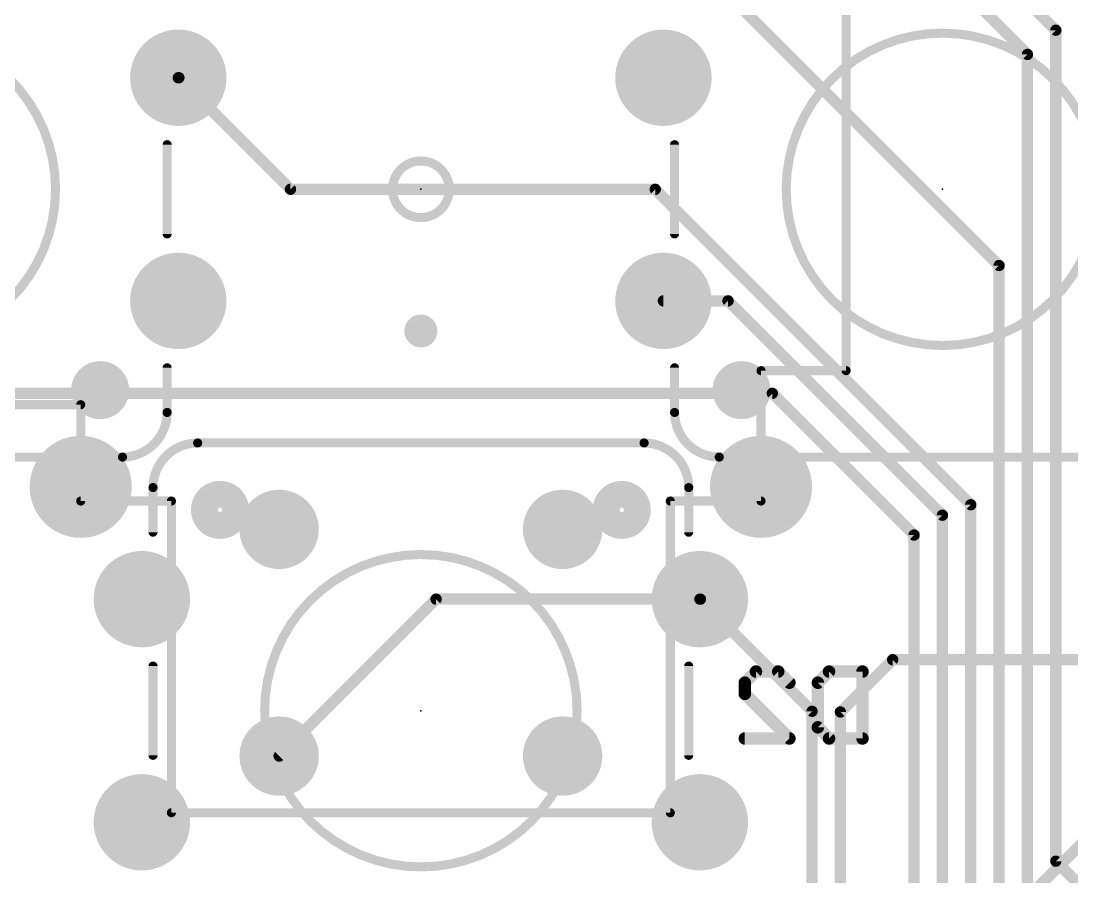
# Model space of a CAD drawing. Extents: x -12 to 110, y -16 to 66.
# Drawn here: x 10.73 to 34.27, y 15.83 to 35.01 of the extents above; entities that cross this region are included whole.
import ezdxf

# ---------------------------------------------------------------- set-up
doc = ezdxf.new("R2010")
doc.units = 0
for name, color, linetype in [('1', 12, 'CONTINUOUS'), ('16', 132, 'CONTINUOUS'), ('17', 110, 'CONTINUOUS'), ('18', 110, 'CONTINUOUS'), ('22', 40, 'CONTINUOUS'), ('24', 53, 'CONTINUOUS')]:
    doc.layers.add(name, color=color, linetype=linetype)

# ---------------------------------------------------------------- blocks, each defined once
blk = doc.blocks.new('ROUNDP')
at = {"const_width": 0.5}
blk.add_lwpolyline([(0, -0.25, 1), (0, 0.25, 1), (0, -0.25)], format="xyb", dxfattribs=at)
blk = doc.blocks.new('ROUNDV')
at = {"const_width": 0.5}
blk.add_lwpolyline([(0, -0.25, 1), (0, 0.25, 1), (0, -0.25)], format="xyb", dxfattribs=at)

msp = doc.modelspace()

# ---------------------------------------------------------------- linework, layer by layer
at = {"layer": '1', "const_width": 0.254}
for points in [[(33.909, 34.8076), (25.5366, 43.18)], [(33.274, 34.2644), (27.9144, 39.624)], [(32.639, 29.5346), (25.4976, 36.676)], [(33.909, 16.1866), (33.909, 34.8076)], [(33.274, 11.7399), (33.274, 34.2644)], [(14.251, 33.742), (14.264, 33.742)], [(14.264, 33.742), (16.764, 31.242)], [(24.9352, 31.242), (16.764, 31.242)], [(32.004, 24.1732), (24.9352, 31.242)], [(32.639, 11.4809), (32.639, 29.5346)], [(25.119, 28.742), (26.5666, 28.742)], [(26.5666, 28.742), (31.369, 23.9396)], [(27.559, 26.67), (9.6054, 26.67)], [(30.734, 23.495), (27.559, 26.67)], [(32.004, 11.2523), (32.004, 24.1732)], [(31.369, 23.9396), (31.369, 10.9266)], [(30.734, 10.5749), (30.734, 23.495)], [(20.026, 22.058), (16.51, 18.542)], [(25.935, 22.058), (20.026, 22.058)], [(25.948, 22.058), (25.935, 22.058)], [(35.6176, 14.478), (33.909, 16.1866)]]:
    msp.add_lwpolyline(points, dxfattribs=at)
at = {"layer": '1', "const_width": 0.127}
for points in [[(33.9725, 34.8076, 1), (33.8455, 34.8076)], [(33.8641, 34.7627, 1), (33.9539, 34.8525)], [(33.3375, 34.2644, 1), (33.2105, 34.2644)], [(33.2291, 34.2195, 1), (33.3189, 34.3093)], [(14.251, 33.8055, 1), (14.251, 33.6785)], [(14.3089, 33.7869, 1), (14.2191, 33.6971)], [(14.264, 33.6785, 1), (14.264, 33.8055)], [(16.764, 31.3055, 1), (16.764, 31.1785)], [(16.7191, 31.1971, 1), (16.8089, 31.2869)], [(24.9801, 31.2869, 1), (24.8903, 31.1971)], [(24.9352, 31.1785, 1), (24.9352, 31.3055)], [(32.7025, 29.5346, 1), (32.5755, 29.5346)], [(32.5941, 29.4897, 1), (32.6839, 29.5795)], [(25.119, 28.8055, 1), (25.119, 28.6785)], [(26.6115, 28.7869, 1), (26.5217, 28.6971)], [(26.5666, 28.6785, 1), (26.5666, 28.8055)], [(27.6039, 26.7149, 1), (27.5141, 26.6251)], [(27.559, 26.6065, 1), (27.559, 26.7335)], [(32.0675, 24.1732, 1), (31.9405, 24.1732)], [(31.9591, 24.1283, 1), (32.0489, 24.2181)], [(31.4325, 23.9396, 1), (31.3055, 23.9396)], [(31.3241, 23.8947, 1), (31.4139, 23.9845)], [(30.7975, 23.495, 1), (30.6705, 23.495)], [(30.6891, 23.4501, 1), (30.7789, 23.5399)], [(20.026, 22.1215, 1), (20.026, 21.9945)], [(20.0709, 22.0131, 1), (19.9811, 22.1029)], [(25.935, 22.1215, 1), (25.935, 21.9945)], [(25.935, 21.9945, 1), (25.935, 22.1215)], [(25.948, 21.9945, 1), (25.948, 22.1215)], [(16.4651, 18.5869, 1), (16.5549, 18.4971)], [(33.9539, 16.2315, 1), (33.8641, 16.1417)], [(33.8455, 16.1866, 1), (33.9725, 16.1866)]]:
    msp.add_lwpolyline(points, format="xyb", dxfattribs=at)
at = {"layer": '16', "const_width": 0.254}
for points in [[(28.448, 19.545), (25.935, 22.058)], [(30.2539, 20.701), (29.083, 19.5301)], [(40.005, 20.701), (30.2539, 20.701)], [(28.448, 12.065), (28.448, 19.545)], [(29.083, 19.5301), (29.083, 11.811)], [(34.798, 16.891), (32.512, 14.605)]]:
    msp.add_lwpolyline(points, dxfattribs=at)
at = {"layer": '16', "const_width": 0.127}
for points in [[(25.9799, 22.1029, 1), (25.8901, 22.0131)], [(30.2539, 20.7645, 1), (30.2539, 20.6375)], [(30.2988, 20.6561, 1), (30.209, 20.7459)], [(28.5115, 19.545, 1), (28.3845, 19.545)], [(28.4031, 19.5001, 1), (28.4929, 19.5899)], [(29.1465, 19.5301, 1), (29.0195, 19.5301)], [(29.0381, 19.575, 1), (29.1279, 19.4852)]]:
    msp.add_lwpolyline(points, format="xyb", dxfattribs=at)
at = {"layer": '22'}
for points, const_width in [([(29.21, 27.178), (29.21, 35.306)], 0.2032), ([(14.001, 30.242), (14.001, 32.242)], 0.2032), ([(25.369, 32.242), (25.369, 30.242)], 0.2032), ([(14.001, 26.242), (14.001, 27.242)], 0.2032), ([(25.369, 27.242), (25.369, 26.242)], 0.2032), ([(27.305, 27.178), (27.305, 24.257)], 0.2032), ([(27.305, 27.178), (29.21, 27.178)], 0.2032), ([(12.065, 26.416), (8.509, 26.416)], 0.2032), ([(12.065, 26.416), (12.065, 24.257)], 0.2032), ([(24.685, 25.558), (14.685, 25.558)], 0.2032), ([(3.001, 25.242), (13.001, 25.242)], 0.2032), ([(26.369, 25.242), (36.369, 25.242)], 0.2032), ([(13.685, 24.558), (13.685, 23.558)], 0.2032), ([(25.685, 23.558), (25.685, 24.558)], 0.2032), ([(14.097, 24.257), (12.065, 24.257)], 0.2032), ([(14.097, 17.272), (14.097, 24.257)], 0.2032), ([(27.305, 24.257), (25.273, 24.257)], 0.2032), ([(25.273, 17.272), (25.273, 24.257)], 0.2032), ([(13.685, 20.558), (13.685, 18.558)], 0.2032), ([(25.685, 18.558), (25.685, 20.558)], 0.2032), ([(26.9412, 20.1856), (27.1912, 20.4356)], 0.2794), ([(27.1912, 20.4356), (27.6912, 20.4356)], 0.2794), ([(27.6912, 20.4356), (27.9411, 20.1856)], 0.2794), ([(28.5784, 20.1856), (28.8284, 20.4356)], 0.2794), ([(28.8284, 20.4356), (29.5783, 20.4356)], 0.2794), ([(29.5783, 20.4356), (29.5783, 18.9357)], 0.2794), ([(26.9412, 19.9356), (26.9412, 20.1856)], 0.2794), ([(28.5784, 19.1857), (28.5784, 20.1856)], 0.2794), ([(27.9411, 18.9357), (26.9412, 19.9356)], 0.2794), ([(28.8284, 18.9357), (28.5784, 19.1857)], 0.2794), ([(26.9412, 18.9357), (27.9411, 18.9357)], 0.2794), ([(29.5783, 18.9357), (28.8284, 18.9357)], 0.2794), ([(25.273, 17.272), (14.097, 17.272)], 0.2032)]:
    msp.add_lwpolyline(points, dxfattribs=dict(at, const_width=const_width))
for points, const_width in [([(8.001, 27.742, 1), (8.001, 34.742, 1), (8.001, 27.742)], 0.2032), ([(31.369, 27.742, 1), (31.369, 34.742, 1), (31.369, 27.742)], 0.2032), ([(14.0518, 32.242, 1), (13.9502, 32.242)], 0.1016), ([(25.4198, 32.242, 1), (25.3182, 32.242)], 0.1016), ([(19.685, 30.607, 1), (19.685, 31.877, 1), (19.685, 30.607)], 0.2032), ([(13.9502, 30.242, 1), (14.0518, 30.242)], 0.1016), ([(25.3182, 30.242, 1), (25.4198, 30.242)], 0.1016), ([(12.501, 26.442, 1), (12.501, 27.042, 1), (12.501, 26.442)], 0.7), ([(14.0518, 27.242, 1), (13.9502, 27.242)], 0.1016), ([(25.4198, 27.242, 1), (25.3182, 27.242)], 0.1016), ([(26.869, 26.442, 1), (26.869, 27.042, 1), (26.869, 26.442)], 0.7), ([(27.3558, 27.178, 1), (27.2542, 27.178)], 0.1016), ([(27.305, 27.2288, 1), (27.305, 27.1272)], 0.1016), ([(29.1592, 27.178, 1), (29.2608, 27.178)], 0.1016), ([(29.21, 27.1272, 1), (29.21, 27.2288)], 0.1016), ([(12.1158, 26.416, 1), (12.0142, 26.416)], 0.1016), ([(12.065, 26.3652, 1), (12.065, 26.4668)], 0.1016), ([(13.001, 25.242, 0.4142), (14.001, 26.242)], 0.2032), ([(14.0518, 26.242, 1), (13.9502, 26.242)], 0.1016), ([(13.9502, 26.242, 1), (14.0518, 26.242)], 0.1016), ([(25.369, 26.242, 0.4142), (26.369, 25.242)], 0.2032), ([(25.4198, 26.242, 1), (25.3182, 26.242)], 0.1016), ([(25.3182, 26.242, 1), (25.4198, 26.242)], 0.1016), ([(14.685, 25.558, 0.4142), (13.685, 24.558)], 0.2032), ([(14.685, 25.6088, 1), (14.685, 25.5072)], 0.1016), ([(14.685, 25.5072, 1), (14.685, 25.6088)], 0.1016), ([(25.685, 24.558, 0.4142), (24.685, 25.558)], 0.2032), ([(24.685, 25.6088, 1), (24.685, 25.5072)], 0.1016), ([(24.685, 25.5072, 1), (24.685, 25.6088)], 0.1016), ([(13.001, 25.2928, 1), (13.001, 25.1912)], 0.1016), ([(13.001, 25.1912, 1), (13.001, 25.2928)], 0.1016), ([(26.369, 25.2928, 1), (26.369, 25.1912)], 0.1016), ([(26.369, 25.1912, 1), (26.369, 25.2928)], 0.1016), ([(13.7358, 24.558, 1), (13.6342, 24.558)], 0.1016), ([(13.6342, 24.558, 1), (13.7358, 24.558)], 0.1016), ([(15.185, 23.758, 1), (15.185, 24.358, 1), (15.185, 23.758)], 0.7), ([(24.185, 23.758, 1), (24.185, 24.358, 1), (24.185, 23.758)], 0.7), ([(25.7358, 24.558, 1), (25.6342, 24.558)], 0.1016), ([(25.6342, 24.558, 1), (25.7358, 24.558)], 0.1016), ([(12.065, 24.3078, 1), (12.065, 24.2062)], 0.1016), ([(12.0142, 24.257, 1), (12.1158, 24.257)], 0.1016), ([(14.1478, 24.257, 1), (14.0462, 24.257)], 0.1016), ([(14.097, 24.2062, 1), (14.097, 24.3078)], 0.1016), ([(25.273, 24.3078, 1), (25.273, 24.2062)], 0.1016), ([(25.3238, 24.257, 1), (25.2222, 24.257)], 0.1016), ([(27.2542, 24.257, 1), (27.3558, 24.257)], 0.1016), ([(27.305, 24.2062, 1), (27.305, 24.3078)], 0.1016), ([(13.6342, 23.558, 1), (13.7358, 23.558)], 0.1016), ([(25.6342, 23.558, 1), (25.7358, 23.558)], 0.1016), ([(19.685, 16.058, 1), (19.685, 23.058, 1), (19.685, 16.058)], 0.2032), ([(13.7358, 20.558, 1), (13.6342, 20.558)], 0.1016), ([(25.7358, 20.558, 1), (25.6342, 20.558)], 0.1016), ([(27.1912, 20.5054, 1), (27.1912, 20.3657)], 0.1397), ([(27.2406, 20.3862, 1), (27.1418, 20.485)], 0.1397), ([(27.7406, 20.485, 1), (27.6418, 20.3862)], 0.1397), ([(27.6912, 20.3657, 1), (27.6912, 20.5054)], 0.1397), ([(28.8284, 20.5054, 1), (28.8284, 20.3657)], 0.1397), ([(28.8778, 20.3862, 1), (28.779, 20.485)], 0.1397), ([(29.6482, 20.4356, 1), (29.5085, 20.4356)], 0.1397), ([(29.5783, 20.3657, 1), (29.5783, 20.5054)], 0.1397), ([(26.8918, 20.235, 1), (26.9906, 20.1362)], 0.1397), ([(27.0111, 20.1856, 1), (26.8714, 20.1856)], 0.1397), ([(27.8918, 20.1362, 1), (27.9905, 20.235)], 0.1397), ([(28.6482, 20.1856, 1), (28.5085, 20.1856)], 0.1397), ([(28.529, 20.235, 1), (28.6278, 20.1362)], 0.1397), ([(26.9906, 19.985, 1), (26.8918, 19.8862)], 0.1397), ([(26.8714, 19.9356, 1), (27.0111, 19.9356)], 0.1397), ([(28.6278, 19.2351, 1), (28.529, 19.1363)], 0.1397), ([(26.9412, 19.0055, 1), (26.9412, 18.8659)], 0.1397), ([(27.9411, 18.8659, 1), (27.9411, 19.0055)], 0.1397), ([(28.5085, 19.1857, 1), (28.6482, 19.1857)], 0.1397), ([(28.8284, 19.0055, 1), (28.8284, 18.8659)], 0.1397), ([(29.5783, 18.8659, 1), (29.5783, 19.0055)], 0.1397), ([(27.8918, 18.8863, 1), (27.9905, 18.9851)], 0.1397), ([(28.779, 18.8863, 1), (28.8778, 18.9851)], 0.1397), ([(29.5085, 18.9357, 1), (29.6482, 18.9357)], 0.1397), ([(13.6342, 18.558, 1), (13.7358, 18.558)], 0.1016), ([(25.6342, 18.558, 1), (25.7358, 18.558)], 0.1016), ([(14.097, 17.3228, 1), (14.097, 17.2212)], 0.1016), ([(14.0462, 17.272, 1), (14.1478, 17.272)], 0.1016), ([(25.2222, 17.272, 1), (25.3238, 17.272)], 0.1016), ([(25.273, 17.2212, 1), (25.273, 17.3228)], 0.1016)]:
    msp.add_lwpolyline(points, format="xyb", dxfattribs=dict(at, const_width=const_width))
at = {"layer": '24'}
for p in [(19.685, 31.242), (31.369, 31.242), (19.685, 19.558)]:
    msp.add_point(p, dxfattribs=at)

# ---------------------------------------------------------------- block references
at = {"layer": '17'}
for p, xscale, yscale in [((14.251, 33.742), 2.159, 2.159), ((14.251, 33.742), 2.159, 2.159), ((14.251, 28.742), 2.159, 2.159), ((14.251, 28.742), 2.159, 2.159), ((12.065, 24.5745), 2.286, 2.286), ((12.065, 24.5745), 2.286, 2.286), ((27.305, 24.5745), 2.286, 2.286), ((27.305, 24.5745), 2.286, 2.286), ((16.51, 23.622), 1.778, 1.778), ((16.51, 23.622), 1.778, 1.778), ((22.86, 23.622), 1.778, 1.778), ((22.86, 23.622), 1.778, 1.778), ((13.435, 22.058), 2.159, 2.159), ((13.435, 22.058), 2.159, 2.159), ((25.935, 22.058), 2.159, 2.159), ((25.935, 22.058), 2.159, 2.159), ((16.51, 18.542), 1.778, 1.778), ((16.51, 18.542), 1.778, 1.778), ((22.86, 18.542), 1.778, 1.778), ((22.86, 18.542), 1.778, 1.778), ((13.435, 17.058), 2.159, 2.159), ((13.435, 17.058), 2.159, 2.159), ((25.935, 17.058), 2.159, 2.159), ((25.935, 17.058), 2.159, 2.159)]:
    msp.add_blockref('ROUNDP', p, dxfattribs=dict(at, xscale=xscale, yscale=yscale))
at = {"layer": '17', "xscale": 2.159, "yscale": 2.159, "rotation": 180}
for p in [(25.119, 33.742), (25.119, 33.742), (25.119, 28.742), (25.119, 28.742)]:
    msp.add_blockref('ROUNDP', p, dxfattribs=at)
at = {"layer": '18', "xscale": 0.7366, "yscale": 0.7366}
msp.add_blockref('ROUNDV', (19.685, 28.067), dxfattribs=at)
msp.add_blockref('ROUNDV', (19.685, 28.067), dxfattribs=at)

doc.saveas('drawing.dxf')
